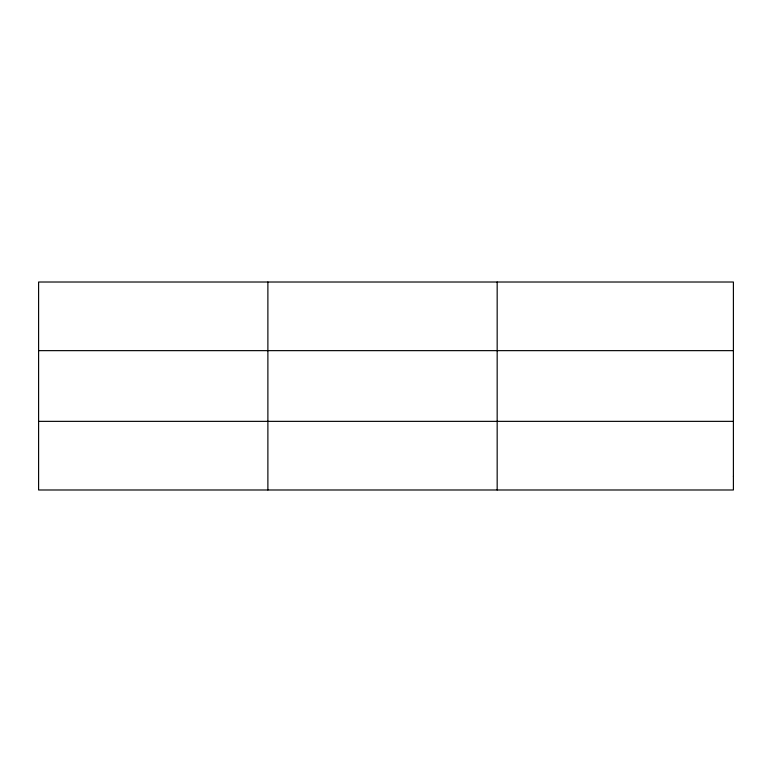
<?xml version="1.0" encoding="UTF-8"?>
<svg xmlns="http://www.w3.org/2000/svg" width="772" height="772" viewBox="0 0 772 772"><rect width="100%" height="100%" fill="white"/><g stroke="black" fill="none" stroke-linecap="round" stroke-linejoin="round"><path stroke-width="1.16" d="M267.884 282.012L267.884 489.988M497.168 282.012L497.168 489.988M38.6 350.642L733.4 350.642M38.6 421.358L733.4 421.358M733.4 476.266L733.4 489.988L38.6 489.988L38.6 282.012L733.4 282.012L733.4 476.266"/></g></svg>
